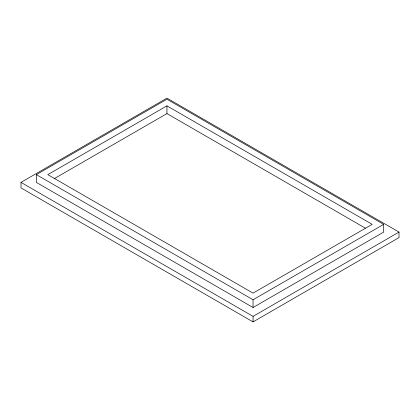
<?xml version="1.0" encoding="UTF-8"?>
<svg xmlns="http://www.w3.org/2000/svg" width="420" height="420" viewBox="0 0 420 420"><rect width="100%" height="100%" fill="white"/><g stroke="black" fill="none" stroke-linecap="round" stroke-linejoin="round"><path stroke-width="0.63" d="M21 182.38L166.945 98.117L399 232.092L399 237.62L253.055 321.883L21 187.908L21 182.38L253.055 316.355L399 232.092M36.325 174.636L166.945 99.225L383.675 224.353L383.675 232.092L253.055 307.508L36.325 182.38L36.325 174.636L253.055 299.764L383.675 224.353M166.945 105.856L47.812 174.636L253.055 293.134L372.188 224.353L166.945 105.856L166.945 113.6L365.384 228.165M54.054 178.778L166.945 113.6M253.055 299.764L253.055 307.508M253.055 316.355L253.055 321.883"/></g></svg>
